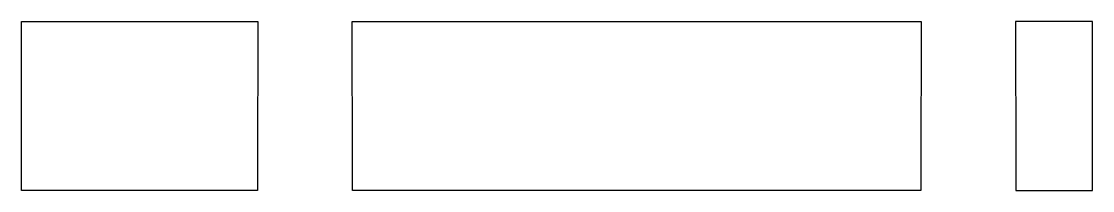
# Model space of a CAD drawing. Header units: metres. Extents: x -18.5 to 13.8, y -1.1 to 46.5.
# Drawn here: x -18.55 to 13.75, y -1.1 to 4 of the extents above.
import ezdxf

# ---------------------------------------------------------------- set-up
doc = ezdxf.new("R2010")
doc.units = ezdxf.units.M

msp = doc.modelspace()

# ---------------------------------------------------------------- linework, layer by layer
for p, q in [((-18.55, 3.874), (-18.55, 4)), ((-18.55, 4), (-14.211, 4)), ((-14.211, 4), (-13.44, 4)), ((-13.44, 4), (-12.199, 4)), ((-13.44, 4), (-13.44, 4)), ((-12.199, 4), (-11.421, 4)), ((-11.421, 4), (-11.432, -0.509)), ((-8.568, -0.509), (-8.579, 4)), ((-8.579, 4), (0.781, 4)), ((0.781, 4), (8.579, 4)), ((0.781, 4), (0.781, 4)), ((8.579, 4), (8.568, -0.509)), ((11.707, 4), (11.421, 4)), ((11.421, 4), (11.432, -0.509)), ((12.118, 4), (11.707, 4)), ((11.707, 4), (11.707, 4)), ((12.335, 4), (12.118, 4)), ((13.75, 4), (12.335, 4)), ((13.75, 2.715), (13.75, 4)), ((-18.55, 2.715), (-18.55, 3.874)), ((-18.55, -0.304), (-18.55, 2.715)), ((13.75, -1.1), (13.75, 2.715)), ((-18.55, -0.391), (-18.55, -0.304)), ((-18.55, -0.455), (-18.55, -0.391)), ((-18.55, -0.494), (-18.55, -0.455)), ((-18.55, -0.866), (-18.55, -0.494)), ((-11.432, -0.509), (-11.431, -1.1)), ((-8.569, -1.1), (-8.568, -0.509)), ((8.568, -0.509), (8.569, -1.1)), ((11.432, -0.509), (11.431, -1.1)), ((-18.55, -0.889), (-18.55, -0.866)), ((-18.55, -1.1), (-18.55, -0.889)), ((-18.251, -1.1), (-18.55, -1.1)), ((-17.583, -1.1), (-18.251, -1.1)), ((-11.651, -1.1), (-17.583, -1.1)), ((-11.431, -1.1), (-11.651, -1.1)), ((-7.596, -1.1), (-8.569, -1.1)), ((8.569, -1.1), (-7.596, -1.1)), ((11.431, -1.1), (11.438, -1.1)), ((11.438, -1.1), (13.75, -1.1))]:
    msp.add_line(p, q)

doc.saveas('drawing.dxf')
